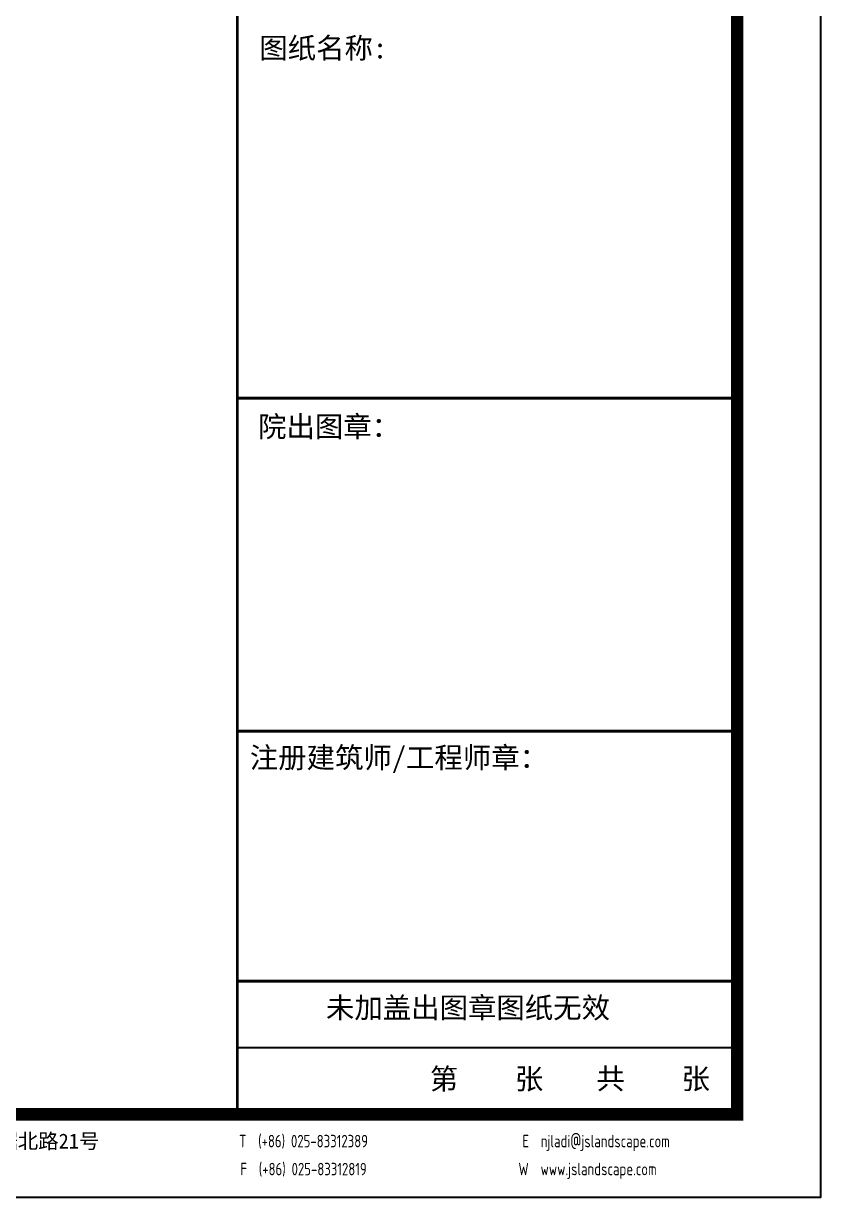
# Model space of a CAD drawing. Extents: x 396092 to 455492, y 17293 to 132793.
# Drawn here: x 445926 to 455492, y 48793 to 62893 of the extents above; entities that cross this region are included whole.
import ezdxf
from ezdxf.enums import TextEntityAlignment as Align

# ---------------------------------------------------------------- set-up
doc = ezdxf.new("R2010")
doc.units = 0
doc.header["$LTSCALE"] = 1000
doc.header["$MEASUREMENT"] = 0
doc.styles.add('图框 图签', font='SimSun.ttf', dxfattribs={"width": 0.7})
doc.styles.add('图框 英文', font='dim.shx', dxfattribs={"width": 0.7})
doc.styles.add('图框 黑体', font='simhei_0.ttf', dxfattribs={"width": 0.7})

# ---------------------------------------------------------------- blocks, each defined once
blk = doc.blocks.new('A$Ce900529c')
for p, q in [((1539.47, -1022.99), (1539.47, -970.99)), ((1479.47, -1030.99), (1539.47, -1030.99))]:
    blk.add_line(p, q)
blk.add_lwpolyline([(955.47, -628.99), (1549.47, -628.99), (1549.47, -1048.99), (955.47, -1048.99)], close=True)
at = {"const_width": 1.5}
blk.add_lwpolyline([(1539.47, -638.99), (980.47, -638.99), (980.47, -1038.99), (1539.47, -1038.99)], close=True, dxfattribs=at)
at = {"const_width": 0.35}
for points in [[(1479.47, -1038.99), (1479.47, -638.99)], [(1479.47, -952.99), (1539.47, -952.99)], [(1479.47, -992.99), (1539.47, -992.99)], [(1479.47, -1022.99), (1539.47, -1022.99)]]:
    blk.add_lwpolyline(points, dxfattribs=at)
at = {"style": '图框 黑体'}
for s, p in [('图纸名称:', (1482.11, -912.19)), ('院出图章：', (1481.96, -957.65)), ('注册建筑师/工程师章：', (1480.97, -997.4))]:
    blk.add_text(s, height=2.5, dxfattribs=at).set_placement(p)
for s, height, style, p in [('未加盖出图章图纸无效', 2.5, '图框 黑体', (1507.16, -1026.13)), ('第    张', 2.5, '图框 黑体', (1509.39, -1034.69)), ('共    张', 2.5, '图框 黑体', (1529.39, -1034.69)), ('中国 南京 虎踞北路21号', 1.8, '图框 图签', (1449.43, -1042.17))]:
    blk.add_text(s, height=height, dxfattribs=dict(style=style)).set_placement(p, align=Align.MIDDLE)
at = {"style": '图框 英文', "width": 0.87}
for s, p in [('T  (+86) 025-83312389', (1487.42, -1042.21)), ('E  njladi@jslandscape.com', (1522.54, -1042.32)), ('F  (+86) 025-83312819', (1487.42, -1045.57)), ('W  www.jslandscape.com', (1521.51, -1045.79))]:
    blk.add_text(s, height=1.5, dxfattribs=at).set_placement(p, align=Align.MIDDLE)

msp = doc.modelspace()

# ---------------------------------------------------------------- block references
at = {"xscale": 100, "yscale": 100, "zscale": 100}
msp.add_blockref('A$Ce900529c', (300545.2, 153692.1), dxfattribs=at)

doc.saveas('drawing.dxf')
